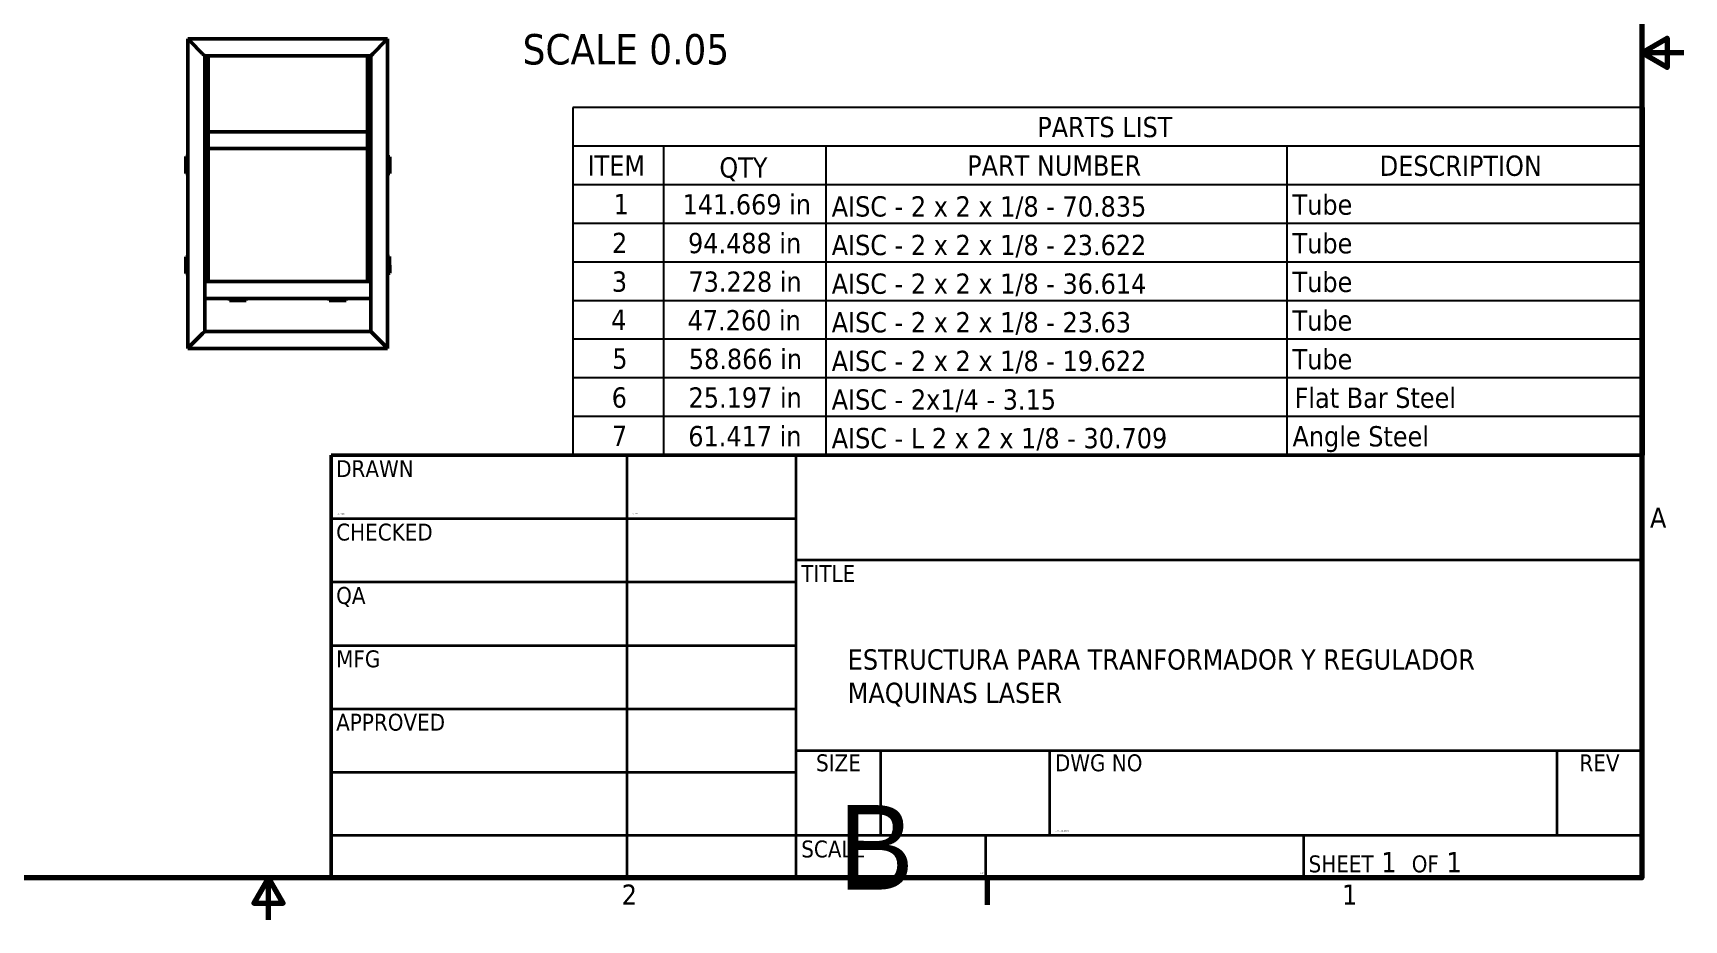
# Model space of a CAD drawing. Header units: millimetres. Extents: x 66 to 8570, y 188 to 5400.
# Drawn here: x 3611 to 8570, y 188 to 2854 of the extents above; entities that cross this region are included whole.
import ezdxf
from ezdxf.enums import TextEntityAlignment as Align

# ---------------------------------------------------------------- set-up
doc = ezdxf.new("R2018")
doc.units = ezdxf.units.MM
doc.header["$LTSCALE"] = 20
for name, color, linetype, lineweight in [('Border (ANSI)', 7, 'Continuous', 70), ('Symbol (ANSI)', 3, 'Continuous', 25), ('Title (ANSI)', 7, 'Continuous', 50), ('Visible (ANSI)', 7, 'Continuous', 50)]:
    doc.layers.add(name, color=color, linetype=linetype, lineweight=lineweight)
doc.styles.add('Label Text (ANSI)', font='tahoma.ttf')
doc.styles.add('Note Text (ANSI)', font='tahoma.ttf')
doc.styles.get("Standard").update_dxf_attribs({"font": 'tahoma.ttf'})
doc.styles.add('Text Style38', font='tahoma.ttf')

# ---------------------------------------------------------------- blocks, each defined once
blk = doc.blocks.new('Borders Default Border')
at = {"layer": 'Border (ANSI)'}
blk.add_line((323.85, 15.75), (323.85, 11.68), dxfattribs=at)
at = {"layer": 'Border (ANSI)', "flags": 128}
for points in [[(9.65, 15.75), (9.65, 263.65), (422.15, 263.65), (422.15, 15.75), (9.65, 15.75)], [(428.5, 139.7), (422.15, 139.7), (425.96, 141.9), (425.96, 137.5), (422.15, 139.7)], [(215.9, 9.4), (215.9, 15.75), (213.7, 11.94), (218.1, 11.94), (215.9, 15.75)]]:
    blk.add_lwpolyline(points, dxfattribs=at)
at = {"layer": 'Border (ANSI)', "char_height": 3.05, "attachment_point": 7, "style": 'Note Text (ANSI)'}
for s, insert in [('A', (423.39, 68.33)), ('2', (268.95, 11.68)), ('1', (377.14, 11.68))]:
    blk.add_mtext(s, dxfattribs=dict(at, insert=insert))
blk = doc.blocks.new('Title Blocks ANSI - Large')
at = {"layer": 'Title (ANSI)'}
for p, q in [((128.76, 188.98), (128.76, 125.48)), ((325.61, 188.98), (128.76, 188.98)), ((325.61, 125.48), (325.61, 188.98)), ((128.76, 125.48), (325.61, 125.48))]:
    blk.add_line(p, q, dxfattribs=at)
at = {"layer": 'Title (ANSI)', "lineweight": 35}
for p, q in [((173.21, 125.48), (173.21, 188.98)), ((198.61, 125.48), (198.61, 188.98)), ((128.76, 179.45), (198.61, 179.45)), ((198.61, 173.23), (325.61, 173.23)), ((128.76, 169.93), (198.61, 169.93)), ((128.76, 160.4), (198.61, 160.4)), ((128.76, 150.88), (198.61, 150.88)), ((325.61, 144.53), (198.61, 144.53)), ((211.31, 131.83), (211.31, 144.53)), ((236.71, 131.83), (236.71, 144.53)), ((312.91, 131.83), (312.91, 144.53)), ((128.76, 141.35), (198.61, 141.35)), ((198.61, 131.83), (128.76, 131.83)), ((325.61, 131.83), (198.61, 131.83)), ((227.05, 131.83), (227.05, 125.48)), ((274.81, 131.83), (274.81, 125.48))]:
    blk.add_line(p, q, dxfattribs=at)
at = {"layer": 'Title (ANSI)', "style": 'Text Style38'}
for s, p in [('DRAWN', (129.52, 188.22)), ('CHECKED', (129.52, 178.69)), ('TITLE', (199.37, 172.47)), ('QA', (129.52, 169.17)), ('MFG', (129.52, 159.64)), ('APPROVED', (129.52, 150.12)), ('DWG NO', (237.47, 144.02)), ('SCALE', (199.37, 131.07))]:
    blk.add_text(s, height=2.54, dxfattribs=at).set_placement(p, align=Align.TOP_LEFT)
for s, p in [('SIZE', (204.96, 144.02)), ('REV', (319.26, 144.02))]:
    blk.add_text(s, height=2.54, dxfattribs=at).set_placement(p, align=Align.TOP_CENTER)
at = {"layer": 'Title (ANSI)', "insert": (275.57, 126.24), "char_height": 3.048, "attachment_point": 7, "style": 'Note Text (ANSI)'}
blk.add_mtext('\\fTahoma|b0|i0;\\H2.5400;SHEET\\fTahoma|b0|i0;\\H3.0480; 1  \\fTahoma|b0|i0;\\H2.5400;OF\\fTahoma|b0|i0;\\H3.0480; 1 ', dxfattribs=at)
at = {"layer": 'Title (ANSI)', "lineweight": 30, "flags": 104}
for tag, height, p in [('AUTHOR', 3.17, (129.52, 180.22)), ('CREATION_DATE', 3.17, (173.97, 180.22)), ('CHECKED_BY', 3.17, (129.52, 170.69)), ('CHECKED_DATE', 3.17, (173.97, 170.69)), ('MFG_APPROVED_BY', 3.17, (129.52, 151.64)), ('MFG_APPROVED_DATE', 3.17, (173.97, 151.64)), ('ENG_APPROVED_BY', 3.17, (129.52, 142.12)), ('ENG_APPROVAL_DATE', 3.17, (173.97, 142.12)), ('PART_NUMBER', 4.57, (237.47, 132.59))]:
    blk.add_attdef(tag, text='', height=height, dxfattribs=at).set_placement(p, align=Align.BOTTOM_LEFT)
blk.add_attdef('TITLE', text='', height=4.57, dxfattribs=at).set_placement((199.37, 157.93), align=Align.MIDDLE_LEFT)
for tag, height, p in [('Sheet_Size', 4.57, (204.96, 136.4)), ('REVISION_NUMBER', 3.17, (319.26, 136.4))]:
    blk.add_attdef(tag, text='', height=height, dxfattribs=at).set_placement(p, align=Align.MIDDLE_CENTER)
blk.add_attdef('Initial_View_Scale', text='', height=3.05, dxfattribs=at).set_placement((226.29, 126.24), align=Align.BOTTOM_RIGHT)
blk = doc.blocks.new('PARTS LIST')
at = {"layer": 'Symbol (ANSI)'}
for p, q in [((422.48, 131.49), (261.61, 131.49)), ((261.61, 131.49), (261.61, 125.68)), ((422.48, 131.49), (422.48, 125.68)), ((422.48, 125.68), (261.61, 125.68)), ((261.61, 125.68), (261.61, 119.88)), ((275.23, 125.68), (275.23, 119.88)), ((299.62, 125.68), (299.62, 119.88)), ((368.83, 125.68), (368.83, 119.88)), ((422.48, 125.68), (422.48, 119.88)), ((422.48, 119.88), (261.61, 119.88)), ((261.61, 119.88), (261.61, 79.25)), ((275.23, 119.88), (275.23, 79.25)), ((299.62, 119.88), (299.62, 79.25)), ((368.83, 119.88), (368.83, 79.25)), ((422.48, 119.88), (422.48, 79.25)), ((422.48, 114.07), (261.61, 114.07)), ((422.48, 108.27), (261.61, 108.27)), ((422.48, 102.46), (261.61, 102.46)), ((422.48, 96.66), (261.61, 96.66)), ((422.48, 90.86), (261.61, 90.86)), ((422.48, 85.05), (261.61, 85.05)), ((422.48, 79.25), (261.61, 79.25))]:
    blk.add_line(p, q, dxfattribs=at)
at = {"layer": 'Symbol (ANSI)', "attachment_point": 7, "style": 'Note Text (ANSI)'}
for s, insert, char_height in [('PARTS LIST', (331.37, 126.98), 3.048), ('ITEM', (263.81, 121.25), 3.048), ('QTY', (283.62, 120.42), 3.048), ('PART NUMBER', (320.84, 121.19), 3.048), ('DESCRIPTION', (382.81, 121.16), 3.048), ('1', (267.73, 115.45), 3.05), ('141.669 in', (278.09, 115.36), 3.048), ('AISC - 2 x 2 x 1/8 - 70.835', (300.49, 114.72), 3.048), ('Tube', (369.71, 115.32), 3.048), ('2', (267.5, 109.61), 3.05), ('94.488 in', (278.91, 109.54), 3.048), ('AISC - 2 x 2 x 1/8 - 23.622', (300.49, 108.92), 3.048), ('Tube', (369.71, 109.51), 3.048), ('3', (267.47, 103.75), 3.05), ('73.228 in', (278.97, 103.74), 3.048), ('Tube', (369.71, 103.71), 3.048), ('AISC - 2 x 2 x 1/8 - 36.614', (300.49, 103.11), 3.048), ('4', (267.36, 98.04), 3.05), ('47.260 in', (278.85, 97.94), 3.048), ('AISC - 2 x 2 x 1/8 - 23.63', (300.49, 97.31), 3.048), ('Tube', (369.71, 97.91), 3.048), ('5', (267.53, 92.17), 3.05), ('58.866 in', (279.03, 92.13), 3.048), ('AISC - 2 x 2 x 1/8 - 19.622', (300.49, 91.5), 3.048), ('Tube', (369.71, 92.1), 3.048), ('6', (267.45, 86.34), 3.05), ('25.197 in', (278.99, 86.33), 3.048), ('Flat Bar Steel', (370.02, 86.3), 3.048), ('AISC - 2x1/4 - 3.15', (300.49, 85.7), 3.048), ('7', (267.48, 80.63), 3.05), ('61.417 in', (278.95, 80.53), 3.048), ('AISC - L 2 x 2 x 1/8 - 30.709', (300.49, 79.9), 3.048), ('Angle Steel', (369.7, 79.69), 3.048)]:
    blk.add_mtext(s, dxfattribs=dict(at, insert=insert, char_height=char_height))

msp = doc.modelspace()

# ---------------------------------------------------------------- linework, layer by layer
at = {"layer": 'Visible (ANSI)'}
for p, q in [((4075.8, 2836), (4075.8, 1906)), ((4075.8, 2836), (4082.1, 2829.7)), ((4675.8, 2836), (4075.8, 2836)), ((4082.1, 2829.7), (4075.8, 2836)), ((4120.2, 2791.6), (4082.1, 2829.7)), ((4082.1, 2829.7), (4120.2, 2791.6)), ((4669.4, 2829.7), (4631.3, 2791.6)), ((4631.3, 2791.6), (4669.4, 2829.7)), ((4669.4, 2829.7), (4675.8, 2836)), ((4675.8, 2836), (4669.4, 2829.7)), ((4675.8, 2836), (4675.8, 1906)), ((4120.2, 2791.6), (4126.6, 2785.2)), ((4126.6, 2785.2), (4120.2, 2791.6)), ((4126.6, 2785.2), (4126.6, 2106.8)), ((4625, 2785.2), (4126.6, 2785.2)), ((4136.6, 2106.8), (4136.6, 2785.2)), ((4615, 2106.8), (4615, 2785.2)), ((4625, 2785.2), (4631.3, 2791.6)), ((4631.3, 2791.6), (4625, 2785.2)), ((4625, 2785.2), (4625, 2106.8)), ((4136.6, 2557), (4615, 2557)), ((4069.4, 2431.6), (4069.4, 2482.4)), ((4069.4, 2482.4), (4075.8, 2482.4)), ((4136.6, 2506.2), (4615, 2506.2)), ((4682.1, 2482), (4675.8, 2482)), ((4682.1, 2431.2), (4682.1, 2482)), ((4075.8, 2431.6), (4069.4, 2431.6)), ((4675.8, 2456.6), (4675.8, 2431.2)), ((4675.8, 2431.2), (4682.1, 2431.2)), ((4675.8, 2182.2), (4681.8, 2182.3)), ((4681.8, 2182.3), (4682.4, 2131.5)), ((4069.4, 2130.6), (4069.4, 2181.4)), ((4069.4, 2181.4), (4075.8, 2181.4)), ((4676, 2131.4), (4675.8, 2156.8)), ((4075.8, 2130.6), (4069.4, 2130.6)), ((4625, 2106.8), (4126.6, 2106.8)), ((4126.6, 2100.5), (4126.6, 2106.8)), ((4126.6, 2100.5), (4126.6, 2062.4)), ((4625, 2100.5), (4625, 2106.8)), ((4625, 2100.5), (4625, 2062.4)), ((4682.4, 2131.5), (4676, 2131.4)), ((4126.6, 2056), (4126.6, 2062.4)), ((4126.6, 2056), (4126.6, 1956.8)), ((4200.4, 2056), (4126.6, 2056)), ((4200.4, 2049.7), (4200.4, 2056)), ((4200.4, 2056), (4251.2, 2056)), ((4251.2, 2049.7), (4200.4, 2049.7)), ((4500.4, 2056), (4251.2, 2056)), ((4251.2, 2056), (4251.2, 2049.7)), ((4500.4, 2049.7), (4500.4, 2056)), ((4500.4, 2056), (4551.2, 2056)), ((4525.8, 2049.7), (4500.4, 2049.4)), ((4500.4, 2049.4), (4500.4, 2049.7)), ((4551.2, 2049.7), (4500.4, 2049.7)), ((4625, 2056), (4551.2, 2056)), ((4551.2, 2056), (4551.2, 2049.9)), ((4551.2, 2056), (4551.2, 2049.7)), ((4551.2, 2049.9), (4551.2, 2049.9)), ((4625, 2056), (4625, 2062.4)), ((4625, 2056), (4625, 1956.8)), ((4120.2, 1950.5), (4082.1, 1912.4)), ((4082.1, 1912.4), (4120.2, 1950.5)), ((4120.2, 1950.5), (4126.6, 1956.8)), ((4126.6, 1956.8), (4120.2, 1950.5)), ((4625, 1956.8), (4126.6, 1956.8)), ((4625, 1956.8), (4631.3, 1950.5)), ((4631.3, 1950.5), (4625, 1956.8)), ((4669.4, 1912.4), (4631.3, 1950.5)), ((4631.3, 1950.5), (4669.4, 1912.4)), ((4075.8, 1906), (4082.1, 1912.4)), ((4082.1, 1912.4), (4075.8, 1906)), ((4675.8, 1906), (4075.8, 1906)), ((4669.4, 1912.4), (4675.8, 1906)), ((4675.8, 1906), (4669.4, 1912.4))]:
    msp.add_line(p, q, dxfattribs=at)

# ---------------------------------------------------------------- block references
at = {"xscale": 20, "yscale": 20, "zscale": 20}
msp.add_blockref('Borders Default Border', (0, 0), dxfattribs=at)
ref = msp.add_blockref('Title Blocks ANSI - Large', (1930.9, -2194.6), dxfattribs=dict(xscale=20, yscale=20, zscale=20))
lines = msp.add_mtext('Ing. Jesús Morales', dxfattribs={"layer": 'Title (ANSI)', "insert": (4521.2, 1409.7), "char_height": 2.5, "attachment_point": 1})
ref.add_attrib('AUTHOR', '', (4521.2, 1409.7), dxfattribs={"flags": 104}).embed_mtext(lines)
lines = msp.add_mtext('21/11/2025', dxfattribs={"layer": 'Title (ANSI)', "insert": (5410.2, 1409.7), "char_height": 2.5, "attachment_point": 1})
ref.add_attrib('CREATION_DATE', '', (5410.2, 1409.7), dxfattribs={"flags": 104}).embed_mtext(lines)
lines = msp.add_mtext('0061 - Estructura 20251121', dxfattribs={"layer": 'Title (ANSI)', "insert": (6680.2, 457.2), "char_height": 2.5, "attachment_point": 1})
ref.add_attrib('PART_NUMBER', '', (6680.2, 457.2), dxfattribs={"flags": 104}).embed_mtext(lines)
lines = msp.add_mtext('B', dxfattribs={"layer": 'Title (ANSI)', "insert": (6030, 533.4), "char_height": 254, "attachment_point": 1})
ref.add_attrib('Sheet_Size', '', (6030, 533.4), dxfattribs={"flags": 104}).embed_mtext(lines)
lines = msp.add_mtext('1 / 20', dxfattribs={"layer": 'Title (ANSI)', "insert": (6456.7, 330.2), "char_height": 2.5, "attachment_point": 1})
ref.add_attrib('Initial_View_Scale', '', (6456.7, 330.2), dxfattribs={"flags": 104}).embed_mtext(lines)
at = {"layer": 'Symbol (ANSI)', "xscale": 20, "yscale": 20, "zscale": 20}
msp.add_blockref('PARTS LIST', (0, 0), dxfattribs=at)

# ---------------------------------------------------------------- texts
at = {"layer": 'Symbol (ANSI)', "insert": (5081.5, 2757.4), "char_height": 91.44, "attachment_point": 7, "style": 'Label Text (ANSI)'}
msp.add_mtext('SCALE 0.05', dxfattribs=at)
at = {"layer": 'Symbol (ANSI)', "insert": (6058, 1001.5), "char_height": 60.96, "width": 1973.741, "attachment_point": 1, "line_spacing_factor": 0.987884, "style": 'Note Text (ANSI)'}
msp.add_mtext('\\fTahoma|b0|i0;ESTRUCTURA PARA TRANFORMADOR Y REGULADOR\\P\\fTahoma|b0|i0;MAQUINAS LASER', dxfattribs=at)

doc.saveas('drawing.dxf')
